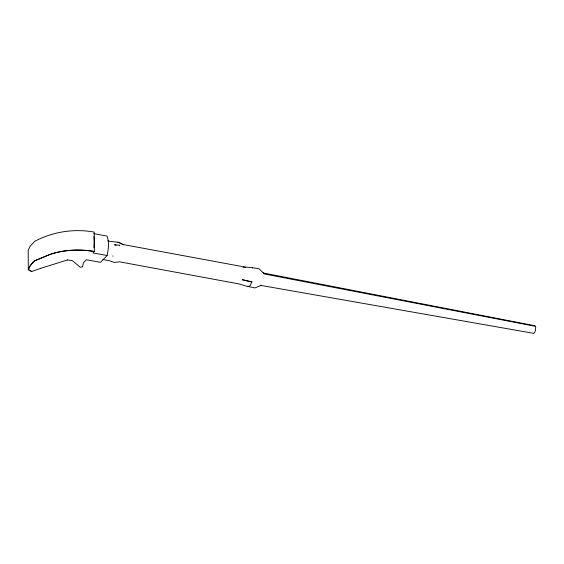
<?xml version="1.0" encoding="UTF-8"?>
<svg xmlns="http://www.w3.org/2000/svg" width="564" height="564" viewBox="0 0 564 564"><rect width="100%" height="100%" fill="white"/><g stroke="black" fill="none" stroke-linecap="round" stroke-linejoin="round"><path stroke-width="0.85" d="M93.948 247.751L94.28 241.808L93.885 236.619M252.369 268.154L252.489 267.632L259.045 268.845L263.677 273.244L263.155 272.976L535.003 325.773M82.478 266.807L83.401 262.803L86.355 259.75L100.484 262.338L107.111 255.506C108.443 249.21 109.43 242.182 106.998 236.062L93.695 233.644M252.002 282.113L242.175 279.688L251.925 281.803L250.162 285.56L248.266 286.695L238.776 283.882L119.582 261.837L114.302 262.415L109.374 260.73L102.909 259.532M119.561 245.756L119.836 245.241L114.492 244.818L116.184 245.128M40.749 268.309L31.654 271.517L28.313 269.698L28.2 250.261L30.216 246.115L34.855 241.223C52.988 231.712 74.095 228.42 94.223 232.093L94.336 251.53L92.975 252.933L107.111 255.506M40.657 268.337L67.546 259.919M82.499 266.786L80.257 267.209L72.347 260.653L67.497 259.933M117.876 242.005L123.354 244.811C118.821 241.082 113.11 242.294 107.809 240.913M252.475 267.66L242.598 266.842L245.707 267.414M122.628 244.438L241.815 266.476M264.079 273.914L535.567 326.344M247.455 286.308L254.822 287.943L261.569 285.278L260.977 285.433L533.678 333.345L534.418 332.908L535.426 330.666L535.729 326.972M31.76 271.481L28.433 269.662A58.79 25.711 -0.3 0 1 35.074 260.646L46.177 256.035A43.294 18.936 -0.3 0 1 94.336 251.53A43.372 18.972 -0.3 0 0 46.093 256.042L34.968 260.667A58.896 25.761 -0.3 0 0 28.313 269.698M112.849 255.887L113.011 256.282"/></g></svg>
